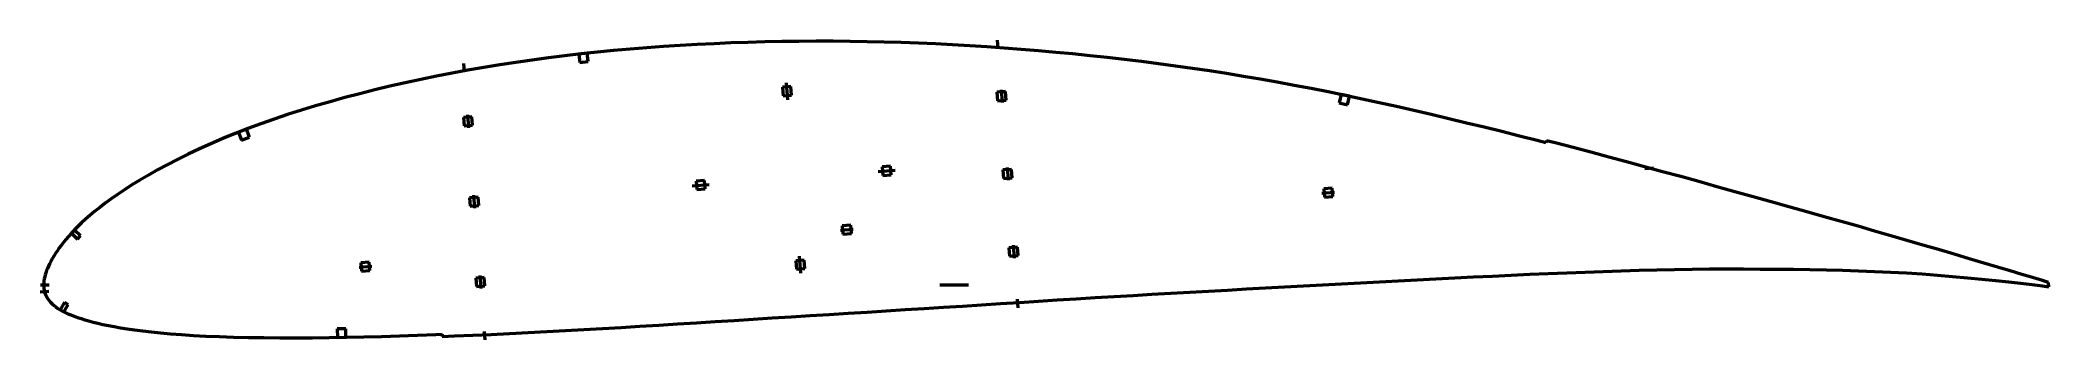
# Model space of a CAD drawing. Header units: metres. Extents: x -353 to 588, y -26 to 115.
import ezdxf

# ---------------------------------------------------------------- set-up
doc = ezdxf.new("R2010")
doc.units = ezdxf.units.M
for name, color, linetype, lineweight in [('FoilLayer', 1, 'Continuous', 50), ('StringerLayer', 1, 'Continuous', 50), ('SubLayer', 1, 'Continuous', 50)]:
    doc.layers.add(name, color=color, linetype=linetype, lineweight=lineweight)

msp = doc.modelspace()

# ---------------------------------------------------------------- linework, layer by layer
at = {"layer": 'FoilLayer'}
for p, q in [((-37.27, 112.96), (-45.18, 112.57)), ((-29.34, 113.29), (-37.27, 112.96)), ((-21.4, 113.57), (-29.34, 113.29)), ((-13.44, 113.79), (-21.4, 113.57)), ((-5.47, 113.95), (-13.44, 113.79)), ((2.51, 114.06), (-5.47, 113.95)), ((10.48, 114.11), (2.51, 114.06)), ((18.46, 114.1), (10.48, 114.11)), ((26.43, 114.04), (18.46, 114.1)), ((34.42, 113.91), (26.43, 114.04)), ((42.41, 113.74), (34.42, 113.91)), ((50.4, 113.5), (42.41, 113.74)), ((58.41, 113.21), (50.4, 113.5)), ((66.42, 112.86), (58.41, 113.21)), ((74.44, 112.46), (66.42, 112.86)), ((-130, 104.21), (-137.54, 103.05)), ((-122.43, 105.31), (-130, 104.21)), ((-114.84, 106.34), (-122.43, 105.31)), ((-107.23, 107.3), (-114.84, 106.34)), ((-99.59, 108.2), (-107.23, 107.3)), ((-91.95, 109.02), (-99.59, 108.2)), ((-84.28, 109.77), (-91.95, 109.02)), ((-76.56, 110.44), (-84.28, 109.77)), ((-68.78, 111.06), (-76.56, 110.44)), ((-60.95, 111.61), (-68.78, 111.06)), ((-53.08, 112.12), (-60.95, 111.61)), ((-45.18, 112.57), (-53.08, 112.12)), ((82.46, 112), (74.44, 112.46)), ((90.5, 111.49), (82.46, 112)), ((98.55, 110.92), (90.5, 111.49)), ((106.61, 110.3), (98.55, 110.92)), ((114.67, 109.63), (106.61, 110.3)), ((122.73, 108.91), (114.67, 109.63)), ((130.79, 108.14), (122.73, 108.91)), ((138.84, 107.33), (130.79, 108.14)), ((146.87, 106.47), (138.84, 107.33)), ((154.87, 105.55), (146.87, 106.47)), ((162.86, 104.58), (154.87, 105.55)), ((170.84, 103.56), (162.86, 104.58)), ((178.81, 102.48), (170.84, 103.56)), ((-181.81, 94.66), (-188.99, 93.03)), ((-174.57, 96.23), (-181.81, 94.66)), ((-167.27, 97.73), (-174.57, 96.23)), ((-159.91, 99.16), (-167.27, 97.73)), ((-152.5, 100.52), (-159.91, 99.16)), ((-145.04, 101.82), (-152.5, 100.52)), ((-137.54, 103.05), (-145.04, 101.82)), ((186.77, 101.35), (178.81, 102.48)), ((194.73, 100.17), (186.77, 101.35)), ((202.67, 98.94), (194.73, 100.17)), ((210.59, 97.65), (202.67, 98.94)), ((218.51, 96.3), (210.59, 97.65)), ((226.43, 94.9), (218.51, 96.3)), ((234.35, 93.44), (226.43, 94.9)), ((-217.03, 85.78), (-223.8, 83.83)), ((-210.13, 87.68), (-217.03, 85.78)), ((-203.14, 89.53), (-210.13, 87.68)), ((-196.09, 91.32), (-203.14, 89.53)), ((-188.99, 93.03), (-196.09, 91.32)), ((242.29, 91.92), (234.35, 93.44)), ((250.25, 90.34), (242.29, 91.92)), ((258.22, 88.72), (250.25, 90.34)), ((266.2, 87.03), (258.22, 88.72)), ((274.22, 85.29), (266.2, 87.03)), ((282.27, 83.49), (274.22, 85.29)), ((-249.45, 75.44), (-255.52, 73.18)), ((-243.24, 77.64), (-249.45, 75.44)), ((-236.9, 79.77), (-243.24, 77.64)), ((-230.42, 81.83), (-236.9, 79.77)), ((-223.8, 83.83), (-230.42, 81.83)), ((290.38, 81.63), (282.27, 83.49)), ((298.55, 79.71), (290.38, 81.63)), ((306.77, 77.76), (298.55, 79.71)), ((315.02, 75.78), (306.77, 77.76)), ((323.28, 73.78), (315.02, 75.78)), ((-272.83, 66.07), (-278.25, 63.62)), ((-267.22, 68.48), (-272.83, 66.07)), ((-261.45, 70.85), (-267.22, 68.48)), ((-255.52, 73.18), (-261.45, 70.85)), ((331.53, 71.74), (323.28, 73.78)), ((339.8, 69.66), (331.53, 71.74)), ((348.07, 67.55), (339.8, 69.66)), ((352.25, 66.47), (348.07, 67.55)), ((352.51, 67.49), (352.25, 66.47)), ((356.63, 66.43), (352.51, 67.49)), ((364.96, 64.25), (356.63, 66.43)), ((-288.51, 58.67), (-293.29, 56.21)), ((-283.48, 61.14), (-288.51, 58.67)), ((-278.25, 63.62), (-283.48, 61.14)), ((373.3, 62.05), (364.96, 64.25)), ((381.66, 59.82), (373.3, 62.05)), ((390.03, 57.56), (381.66, 59.82)), ((398.44, 55.27), (390.03, 57.56)), ((-306.07, 49.05), (-309.81, 46.75)), ((-302.08, 51.39), (-306.07, 49.05)), ((-297.82, 53.78), (-302.08, 51.39)), ((-293.29, 56.21), (-297.82, 53.78)), ((406.88, 52.96), (398.44, 55.27)), ((415.34, 50.64), (406.88, 52.96)), ((423.81, 48.3), (415.34, 50.64)), ((432.28, 45.94), (423.81, 48.3)), ((-322.34, 38.16), (-324.91, 36.2)), ((-319.55, 40.2), (-322.34, 38.16)), ((-316.54, 42.32), (-319.55, 40.2)), ((-313.3, 44.5), (-316.54, 42.32)), ((-309.81, 46.75), (-313.3, 44.5)), ((440.75, 43.58), (432.28, 45.94)), ((449.22, 41.2), (440.75, 43.58)), ((457.66, 38.84), (449.22, 41.2)), ((466.04, 36.49), (457.66, 38.84)), ((-333.35, 28.96), (-335.07, 27.29)), ((-331.49, 30.68), (-333.35, 28.96)), ((-329.47, 32.46), (-331.49, 30.68)), ((-327.28, 34.3), (-329.47, 32.46)), ((-324.91, 36.2), (-327.28, 34.3)), ((474.33, 34.15), (466.04, 36.49)), ((482.49, 31.85), (474.33, 34.15)), ((490.5, 29.61), (482.49, 31.85)), ((498.37, 27.36), (490.5, 29.61)), ((-341.91, 19.77), (-342.97, 18.4)), ((-340.75, 21.18), (-341.91, 19.77)), ((-339.5, 22.63), (-340.75, 21.18)), ((-338.14, 24.13), (-339.5, 22.63)), ((-336.67, 25.68), (-338.14, 24.13)), ((-335.07, 27.29), (-336.67, 25.68)), ((506.12, 25.14), (498.37, 27.36)), ((513.74, 22.9), (506.12, 25.14)), ((521.27, 20.7), (513.74, 22.9)), ((528.7, 18.59), (521.27, 20.7)), ((-348.39, 9.83), (-348.9, 8.75)), ((-347.81, 10.94), (-348.39, 9.83)), ((-347.16, 12.1), (-347.81, 10.94)), ((-346.45, 13.3), (-347.16, 12.1)), ((-345.69, 14.52), (-346.45, 13.3)), ((-344.86, 15.77), (-345.69, 14.52)), ((-343.96, 17.07), (-344.86, 15.77)), ((-342.97, 18.4), (-343.96, 17.07)), ((536.07, 16.43), (528.7, 18.59)), ((543.37, 14.28), (536.07, 16.43)), ((550.46, 12.18), (543.37, 14.28)), ((557.25, 10.16), (550.46, 12.18)), ((563.65, 8.26), (557.25, 10.16)), ((-351.09, 0.84), (-351.13, -0.06)), ((-351, 1.74), (-351.09, 0.84)), ((-350.86, 2.67), (-351, 1.74)), ((-350.67, 3.64), (-350.86, 2.67)), ((-350.44, 4.62), (-350.67, 3.64)), ((-350.14, 5.59), (-350.44, 4.62)), ((-349.78, 6.59), (-350.14, 5.59)), ((-349.36, 7.66), (-349.78, 6.59)), ((-348.9, 8.75), (-349.36, 7.66)), ((247.63, -0.06), (256.51, 0.41)), ((256.51, 0.41), (265.39, 0.89)), ((265.39, 0.89), (274.26, 1.36)), ((274.26, 1.36), (283.11, 1.84)), ((283.11, 1.84), (291.94, 2.3)), ((291.94, 2.3), (300.76, 2.75)), ((300.76, 2.75), (309.57, 3.19)), ((309.57, 3.19), (318.4, 3.61)), ((318.4, 3.61), (327.22, 4.04)), ((327.22, 4.04), (335.99, 4.46)), ((335.99, 4.46), (344.7, 4.86)), ((344.7, 4.86), (353.35, 5.24)), ((353.35, 5.24), (361.97, 5.59)), ((361.97, 5.59), (370.55, 5.92)), ((370.55, 5.92), (379.05, 6.24)), ((379.05, 6.24), (387.46, 6.51)), ((387.46, 6.51), (395.82, 6.73)), ((395.82, 6.73), (404.18, 6.91)), ((404.18, 6.91), (412.5, 7.06)), ((412.5, 7.06), (420.74, 7.23)), ((420.74, 7.23), (428.84, 7.37)), ((428.84, 7.37), (436.77, 7.42)), ((436.77, 7.42), (444.69, 7.39)), ((444.69, 7.39), (452.6, 7.35)), ((452.6, 7.35), (460.44, 7.33)), ((460.44, 7.33), (468.17, 7.24)), ((468.17, 7.24), (475.87, 7.07)), ((475.87, 7.07), (483.55, 6.89)), ((483.55, 6.89), (491.15, 6.76)), ((491.15, 6.76), (498.64, 6.57)), ((498.64, 6.57), (506.1, 6.25)), ((506.1, 6.25), (513.62, 5.86)), ((513.62, 5.86), (521.09, 5.48)), ((521.09, 5.48), (528.37, 5.08)), ((528.37, 5.08), (535.51, 4.53)), ((535.51, 4.53), (542.62, 3.9)), ((542.62, 3.9), (549.59, 3.25)), ((549.59, 3.25), (556.33, 2.61)), ((556.33, 2.61), (562.75, 1.94)), ((562.75, 1.94), (568.82, 1.27)), ((569.61, 6.5), (563.65, 8.26)), ((568.82, 1.27), (574.52, 0.64)), ((575.07, 4.85), (569.61, 6.5)), ((574.52, 0.64), (579.81, 0.02)), ((580.08, 3.3), (575.07, 4.85)), ((579.81, 0.02), (584.69, -0.57)), ((584.7, 1.9), (580.08, 3.3)), ((587.57, 0.98), (584.7, 1.9)), ((587.71, -0.96), (587.57, 0.98)), ((-351.13, -0.06), (-351.12, -0.89)), ((-351.12, -0.89), (-351.06, -1.72)), ((-351.06, -1.72), (-350.92, -2.56)), ((-350.92, -2.56), (-350.72, -3.4)), ((-350.72, -3.4), (-350.43, -4.23)), ((-350.43, -4.23), (-350.07, -5.07)), ((-350.07, -5.07), (-349.64, -5.88)), ((-349.64, -5.88), (-349.13, -6.68)), ((-349.13, -6.68), (-348.55, -7.47)), ((-348.55, -7.47), (-347.88, -8.23)), ((-347.88, -8.23), (-347.12, -8.98)), ((-347.12, -8.98), (-346.3, -9.71)), ((87.9, -9.44), (96.8, -8.88)), ((96.8, -8.88), (105.69, -8.3)), ((105.69, -8.3), (114.58, -7.73)), ((114.58, -7.73), (123.46, -7.17)), ((123.46, -7.17), (132.33, -6.62)), ((132.33, -6.62), (141.2, -6.08)), ((141.2, -6.08), (150.07, -5.54)), ((150.07, -5.54), (158.92, -5.01)), ((158.92, -5.01), (167.77, -4.48)), ((167.77, -4.48), (176.61, -3.97)), ((176.61, -3.97), (185.45, -3.48)), ((185.45, -3.48), (194.32, -2.99)), ((194.32, -2.99), (203.2, -2.51)), ((203.2, -2.51), (212.09, -2.02)), ((212.09, -2.02), (220.98, -1.53)), ((220.98, -1.53), (229.87, -1.03)), ((229.87, -1.03), (238.75, -0.54)), ((238.75, -0.54), (247.63, -0.06)), ((584.69, -0.57), (587.71, -0.96)), ((-346.3, -9.71), (-345.4, -10.41)), ((-345.4, -10.41), (-344.43, -11.1)), ((-344.43, -11.1), (-343.39, -11.76)), ((-343.39, -11.76), (-342.27, -12.39)), ((-342.27, -12.39), (-341.06, -13)), ((-341.06, -13), (-339.76, -13.6)), ((-339.76, -13.6), (-338.37, -14.18)), ((-338.37, -14.18), (-336.89, -14.75)), ((-336.89, -14.75), (-335.31, -15.31)), ((-335.31, -15.31), (-333.63, -15.87)), ((-333.63, -15.87), (-331.84, -16.44)), ((-331.84, -16.44), (-329.94, -16.99)), ((-329.94, -16.99), (-327.91, -17.54)), ((-327.91, -17.54), (-325.73, -18.08)), ((-325.73, -18.08), (-323.38, -18.61)), ((-323.38, -18.61), (-320.85, -19.14)), ((-63.18, -18.94), (-54.35, -18.39)), ((-54.35, -18.39), (-45.51, -17.85)), ((-45.51, -17.85), (-36.66, -17.3)), ((-36.66, -17.3), (-27.79, -16.74)), ((-27.79, -16.74), (-18.9, -16.17)), ((-18.9, -16.17), (-10, -15.61)), ((-10, -15.61), (-1.1, -15.05)), ((-1.1, -15.05), (7.8, -14.49)), ((7.8, -14.49), (16.7, -13.94)), ((16.7, -13.94), (25.6, -13.38)), ((25.6, -13.38), (34.49, -12.82)), ((34.49, -12.82), (43.39, -12.25)), ((43.39, -12.25), (52.29, -11.68)), ((52.29, -11.68), (61.2, -11.12)), ((61.2, -11.12), (70.1, -10.56)), ((70.1, -10.56), (79, -10.01)), ((79, -10.01), (87.9, -9.44)), ((-320.85, -19.14), (-318.13, -19.66)), ((-318.13, -19.66), (-315.19, -20.19)), ((-315.19, -20.19), (-312.02, -20.71)), ((-312.02, -20.71), (-308.59, -21.22)), ((-308.59, -21.22), (-304.87, -21.71)), ((-304.87, -21.71), (-300.84, -22.17)), ((-300.84, -22.17), (-296.46, -22.59)), ((-296.46, -22.59), (-291.7, -23)), ((-291.7, -23), (-286.56, -23.39)), ((-286.56, -23.39), (-281.04, -23.75)), ((-281.04, -23.75), (-275.14, -24.06)), ((-275.14, -24.06), (-268.87, -24.32)), ((-268.87, -24.32), (-262.23, -24.53)), ((-262.23, -24.53), (-255.26, -24.7)), ((-255.26, -24.7), (-248.01, -24.83)), ((-248.01, -24.83), (-240.57, -24.92)), ((-240.57, -24.92), (-232.97, -24.96)), ((-232.97, -24.96), (-225.26, -24.93)), ((-225.26, -24.93), (-217.41, -24.83)), ((-217.41, -24.83), (-209.39, -24.67)), ((-209.39, -24.67), (-201.22, -24.46)), ((-201.22, -24.46), (-192.94, -24.23)), ((-192.94, -24.23), (-184.56, -23.95)), ((-184.56, -23.95), (-176.07, -23.64)), ((-176.07, -23.64), (-167.49, -23.31)), ((-167.49, -23.31), (-164.62, -23.2)), ((-164.62, -23.2), (-164.58, -24.25)), ((-164.58, -24.25), (-158.84, -24.02)), ((-158.84, -24.02), (-150.22, -23.67)), ((-150.22, -23.67), (-141.61, -23.29)), ((-141.61, -23.29), (-132.98, -22.87)), ((-132.98, -22.87), (-124.31, -22.44)), ((-124.31, -22.44), (-115.6, -21.98)), ((-115.6, -21.98), (-106.88, -21.52)), ((-106.88, -21.52), (-98.16, -21.05)), ((-98.16, -21.05), (-89.46, -20.55)), ((-89.46, -20.55), (-80.74, -20.03)), ((-80.74, -20.03), (-71.98, -19.49)), ((-71.98, -19.49), (-63.18, -18.94))]:
    msp.add_line(p, q, dxfattribs=at)
at = {"layer": 'StringerLayer'}
for p, q in [((-96.59, 108.52), (-100.56, 108.09)), ((-100.56, 108.09), (-100.14, 104.12)), ((-100.14, 104.12), (-96.16, 104.54)), ((-96.16, 104.54), (-96.59, 108.52)), ((256.33, 89.11), (255.5, 85.2)), ((255.5, 85.2), (259.41, 84.37)), ((260.24, 88.29), (256.33, 89.11)), ((259.41, 84.37), (260.24, 88.29)), ((-256.18, 72.91), (-259.91, 71.46)), ((-259.91, 71.46), (-258.45, 67.73)), ((-258.45, 67.73), (-254.73, 69.19)), ((-254.73, 69.19), (-256.18, 72.91)), ((-336.75, 25.6), (-338.12, 24.15)), ((-338.12, 24.15), (-335.22, 21.4)), ((-333.84, 22.85), (-336.75, 25.6)), ((-335.22, 21.4), (-333.84, 22.85)), ((-341.4, -8.29), (-343.36, -11.77)), ((-341.62, -12.76), (-339.65, -9.27)), ((-339.65, -9.27), (-341.4, -8.29)), ((-343.36, -11.77), (-341.62, -12.76)), ((-209.69, -20.67), (-213.69, -20.75)), ((-213.69, -20.75), (-213.61, -24.75)), ((-213.61, -24.75), (-209.61, -24.67)), ((-209.61, -24.67), (-209.69, -20.67))]:
    msp.add_line(p, q, dxfattribs=at)
at = {"layer": 'SubLayer'}
for p, q in [((95.33, 114.63), (95.63, 110.64)), ((-154.57, 103.69), (-154.26, 99.7)), ((-3.43, 94.67), (-2.82, 86.69)), ((-1.29, 92.83), (-5.27, 92.52)), ((-5.27, 92.52), (-4.97, 88.53)), ((-4.97, 88.53), (-0.98, 88.84)), ((-0.98, 88.84), (-1.29, 92.83)), ((99.19, 90.5), (95.2, 90.19)), ((95.2, 90.19), (95.51, 86.2)), ((95.51, 86.2), (99.5, 86.51)), ((97.12, 91.34), (97.58, 85.36)), ((99.5, 86.51), (99.19, 90.5)), ((-150.64, 78.73), (-154.63, 78.42)), ((-154.63, 78.42), (-154.33, 74.43)), ((-152.72, 79.57), (-152.25, 73.59)), ((-150.34, 74.74), (-150.64, 78.73)), ((-154.33, 74.43), (-150.34, 74.74)), ((-41.71, 48.84), (-45.7, 48.54)), ((-45.7, 48.54), (-45.39, 44.55)), ((-41.41, 44.86), (-41.71, 48.84)), ((39.57, 53.09), (47.54, 53.71)), ((45.39, 55.55), (41.41, 55.24)), ((41.41, 55.24), (41.71, 51.25)), ((41.71, 51.25), (45.7, 51.56)), ((45.7, 51.56), (45.39, 55.55)), ((101.99, 54.06), (98, 53.76)), ((98, 53.76), (98.31, 49.77)), ((98.31, 49.77), (102.3, 50.07)), ((99.92, 54.91), (100.38, 48.92)), ((102.3, 50.07), (101.99, 54.06)), ((398.61, 54.53), (402.6, 54.84)), ((-147.75, 41.06), (-151.73, 40.75)), ((-151.73, 40.75), (-151.43, 36.76)), ((-149.82, 41.9), (-149.36, 35.92)), ((-147.44, 37.07), (-147.75, 41.06)), ((-47.54, 46.39), (-39.57, 47)), ((-45.39, 44.55), (-41.41, 44.86)), ((247.34, 42.89), (253.32, 43.35)), ((252.17, 45.27), (248.18, 44.96)), ((248.18, 44.96), (248.49, 40.97)), ((248.49, 40.97), (252.48, 41.28)), ((252.48, 41.28), (252.17, 45.27)), ((-151.43, 36.76), (-147.44, 37.07)), ((21.92, 25.54), (27.9, 26)), ((26.75, 27.92), (22.76, 27.61)), ((22.76, 27.61), (23.07, 23.63)), ((23.07, 23.63), (27.06, 23.93)), ((27.06, 23.93), (26.75, 27.92)), ((511.13, 23.15), (511.43, 24.1)), ((-198.66, 10.58), (-202.65, 10.27)), ((-202.65, 10.27), (-202.34, 6.28)), ((-198.36, 6.59), (-198.66, 10.58)), ((4.97, 11.56), (0.98, 11.25)), ((0.98, 11.25), (1.29, 7.26)), ((3.43, 5.42), (2.82, 13.4)), ((5.27, 7.57), (4.97, 11.56)), ((104.8, 17.63), (100.81, 17.32)), ((100.81, 17.32), (101.11, 13.33)), ((101.11, 13.33), (105.1, 13.64)), ((102.73, 18.47), (103.19, 12.49)), ((105.1, 13.64), (104.8, 17.63)), ((549.53, 11.93), (549.84, 12.88)), ((-352.63, 0), (-348.63, 0)), ((-203.49, 8.2), (-197.51, 8.66)), ((-202.34, 6.28), (-198.36, 6.59)), ((-144.85, 3.39), (-148.84, 3.08)), ((-148.84, 3.08), (-148.53, -0.91)), ((-146.92, 4.23), (-146.46, -1.75)), ((-144.54, -0.6), (-144.85, 3.39)), ((1.29, 7.26), (5.27, 7.57)), ((68.53, 0), (81.93, 0)), ((507.91, 5.66), (507.99, 6.65)), ((547.81, 2.91), (547.9, 3.91)), ((567.73, 0.89), (567.79, 1.89)), ((568.71, 6.25), (569.04, 7.19)), ((-352.78, -3.29), (-348.79, -2.98)), ((-148.53, -0.91), (-144.54, -0.6)), ((104.67, -6.82), (104.98, -10.8)), ((-144.91, -21.88), (-144.6, -25.87))]:
    msp.add_line(p, q, dxfattribs=at)

doc.saveas('drawing.dxf')
